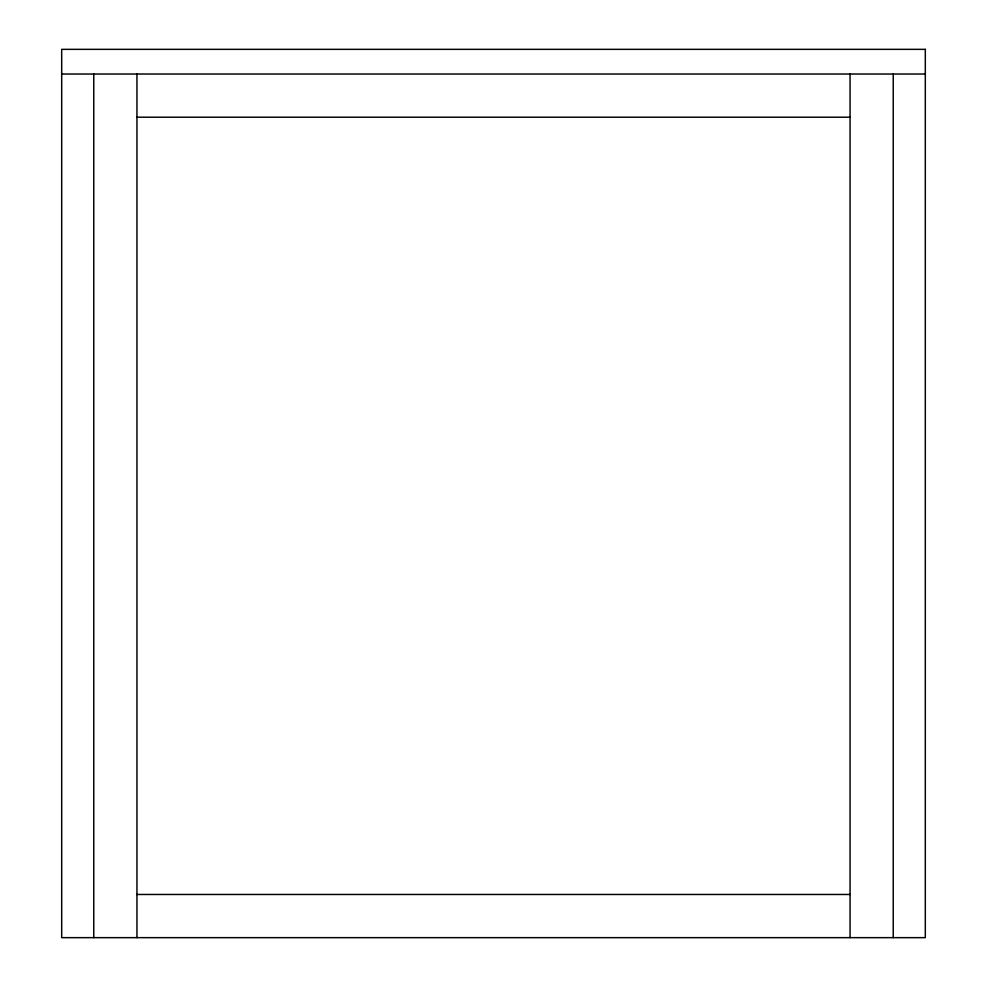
<?xml version="1.0" encoding="UTF-8"?>
<svg xmlns="http://www.w3.org/2000/svg" width="987" height="987" viewBox="0 0 987 987"><rect width="100%" height="100%" fill="white"/><g stroke="black" fill="none" stroke-linecap="round" stroke-linejoin="round"><path stroke-width="1.48" d="M61.687 74.025L925.312 74.025M136.737 117.206L850.263 117.206M136.737 894.469L850.263 894.469M893.235 74.025L893.235 937.65M850.054 74.025L850.054 937.65M136.946 74.025L136.946 937.65M93.765 74.025L93.765 937.65M925.312 49.35L61.687 49.35L61.687 937.65L925.312 937.65L925.312 49.35"/></g></svg>
